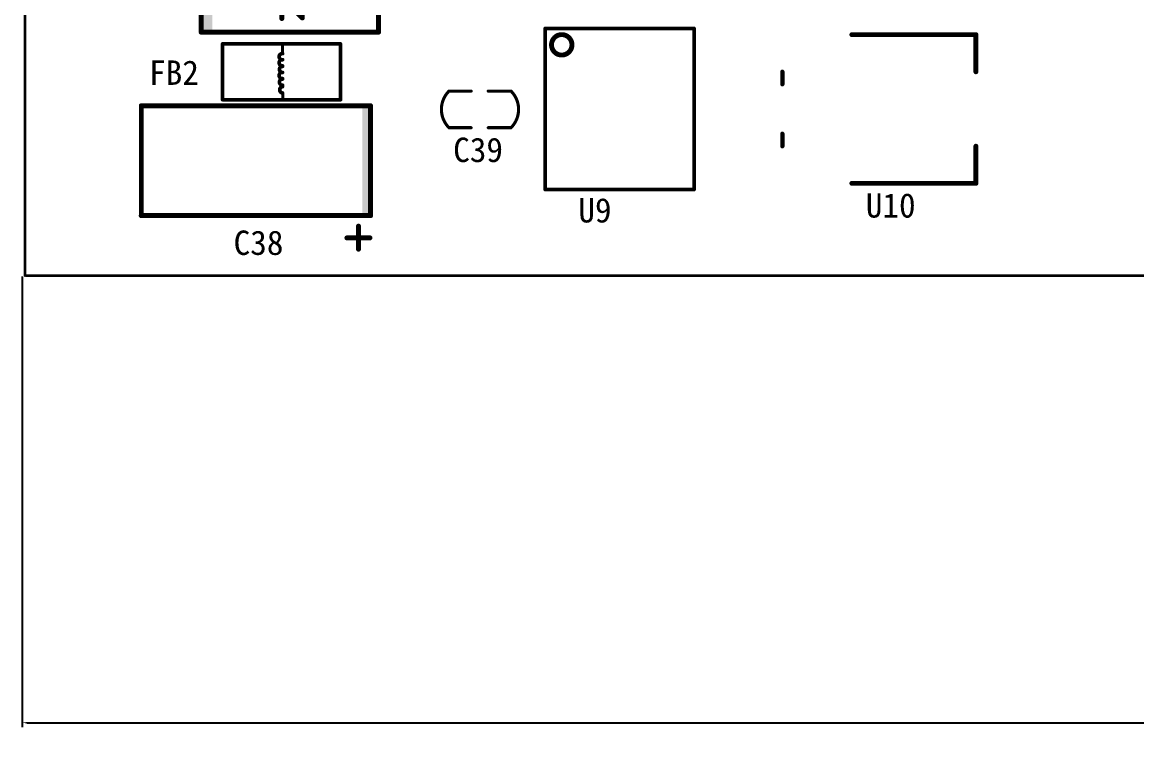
# Model space of a CAD drawing. Extents: x 695 to 1054, y 394 to 590.
# Drawn here: x 717.69 to 763.33, y 430.12 to 459.8 of the extents above; entities that cross this region are included whole.
import ezdxf

# ---------------------------------------------------------------- set-up
doc = ezdxf.new("R2010")
doc.units = 0
doc.header["$MEASUREMENT"] = 0
doc.layers.get('0').update_dxf_attribs({"linetype": 'CONTINUOUS'})
doc.layers.get('Defpoints').update_dxf_attribs({"linetype": 'CONTINUOUS'})
doc.layers.add('BOTTOMOVERLAY', color=7, linetype='CONTINUOUS')
doc.layers.add('KEEPOUTLAYER', color=6, linetype='CONTINUOUS')
doc.styles.get("Standard").update_dxf_attribs({"font": ''})
doc.styles.get('Standard').set_extended_font_data('SimSun')
doc.dimstyles.get("Standard").update_dxf_attribs({"dimtxt": 0.18, "dimasz": 0.18, "dimexe": 0.18, "dimexo": 0.0625, "dimgap": 0.09, "dimtad": 0, "dimtih": 1, "dimtoh": 1, "dimdec": 4, "dimzin": 0, "dimdsep": 46, "dimtxsty": 'Standard', "dimcen": 0.09, "dimadec": 0, "dimazin": 0, "dimtfac": 1, "dimtdec": 4, "dimtofl": 0, "dimtmove": 0, "dimatfit": 0, "dimfxl": 1, "dimtolj": 1, "dimtzin": 0, "dimarcsym": 0})

# ---------------------------------------------------------------- blocks, each defined once
blk = doc.blocks.new('SMD_LM7805_B_12')
at = {"layer": 'BOTTOMOVERLAY', "const_width": 0.15}
for points in [[(-3.3, 5.212), (-3.3, -0.888)], [(-3.3, 5.212), (0, 5.212)], [(0, 5.212), (3.3, 5.212)], [(3.3, 5.212), (3.3, -0.888)], [(-3.3, -0.888), (0, -0.888)], [(0, -0.888), (3.3, -0.888)]]:
    blk.add_lwpolyline(points, dxfattribs=at)
at = {"layer": 'BOTTOMOVERLAY'}
for points, const_width in [([(-3.338, 5.212, 1), (-3.263, 5.212, 1)], 0.075), ([(-3.338, 5.212, 1), (-3.263, 5.212, 1)], 0.075), ([(-0.038, 5.212, 1), (0.038, 5.212, 1)], 0.075), ([(-0.038, 5.212, 1), (0.038, 5.212, 1)], 0.075), ([(3.263, 5.212, 1), (3.338, 5.212, 1)], 0.075), ([(3.263, 5.212, 1), (3.338, 5.212, 1)], 0.075), ([(3.048, -0.209, 1), (2.21, -0.209, 1)], 0.2), ([(2.16, -0.209, 1), (2.26, -0.209, 1)], 0.1), ([(2.998, -0.209, 1), (3.098, -0.209, 1)], 0.1), ([(-3.338, -0.888, 1), (-3.263, -0.888, 1)], 0.075), ([(-3.338, -0.888, 1), (-3.263, -0.888, 1)], 0.075), ([(-0.038, -0.888, 1), (0.038, -0.888, 1)], 0.075), ([(-0.038, -0.888, 1), (0.038, -0.888, 1)], 0.075), ([(3.263, -0.888, 1), (3.338, -0.888, 1)], 0.075), ([(3.263, -0.888, 1), (3.338, -0.888, 1)], 0.075)]:
    blk.add_lwpolyline(points, format="xyb", close=True, dxfattribs=dict(at, const_width=const_width))
blk = doc.blocks.new('0805L_B_47')
at = {"layer": 'BOTTOMOVERLAY'}
for points, const_width in [([(-2.413, -1.143), (-2.413, 1.143)], 0.15), ([(-2.413, 1.143), (2.413, 1.143)], 0.15), ([(-0.045, 0.744), (-0.045, 1.143)], 0.12), ([(2.413, -1.143), (2.413, 1.143)], 0.15), ([(-0.051, -1.143), (-0.051, -0.868)], 0.12), ([(-2.42, -1.143), (2.413, -1.143)], 0.15)]:
    blk.add_lwpolyline(points, dxfattribs=dict(at, const_width=const_width))
for points, const_width in [([(-2.451, 1.143, 1), (-2.375, 1.143, 1)], 0.075), ([(-2.451, 1.143, 1), (-2.375, 1.143, 1)], 0.075), ([(-0.075, 1.143, 1), (-0.015, 1.143, 1)], 0.06), ([(2.375, 1.143, 1), (2.451, 1.143, 1)], 0.075), ([(2.375, 1.143, 1), (2.451, 1.143, 1)], 0.075), ([(-0.082, 0.744, 1), (-0.007, 0.744, 1)], 0.075), ([(-0.082, 0.494, 1), (-0.007, 0.494, 1)], 0.075), ([(-0.082, 0.494, 1), (-0.007, 0.494, 1)], 0.075), ([(-0.075, 0.744, 1), (-0.015, 0.744, 1)], 0.06), ([(-0.081, 0.244, 1), (-0.006, 0.244, 1)], 0.075), ([(-0.08, 0.223, 1), (-0.005, 0.223, 1)], 0.075), ([(-0.08, -0.027, 1), (-0.005, -0.027, 1)], 0.075), ([(-0.08, -0.027, 1), (-0.005, -0.027, 1)], 0.075), ([(-0.08, -0.277, 1), (-0.005, -0.277, 1)], 0.075), ([(-0.078, -0.298, 1), (-0.003, -0.298, 1)], 0.075), ([(-0.078, -0.548, 1), (-0.003, -0.548, 1)], 0.075), ([(-0.078, -0.608, 1), (-0.003, -0.608, 1)], 0.075), ([(-0.078, -0.868, 1), (-0.003, -0.868, 1)], 0.075), ([(-0.081, -0.868, 1), (-0.021, -0.868, 1)], 0.06), ([(-2.458, -1.143, 1), (-2.382, -1.143, 1)], 0.075), ([(-2.451, -1.143, 1), (-2.375, -1.143, 1)], 0.075), ([(-0.081, -1.143, 1), (-0.021, -1.143, 1)], 0.06), ([(2.375, -1.143, 1), (2.451, -1.143, 1)], 0.075), ([(2.375, -1.143, 1), (2.451, -1.143, 1)], 0.075)]:
    blk.add_lwpolyline(points, format="xyb", close=True, dxfattribs=dict(at, const_width=const_width))
at = {"layer": 'BOTTOMOVERLAY', "const_width": 0.15}
for points in [[(-0.044, 0.744, -1.13328), (-0.044, 0.494)], [(-0.044, 0.494, -1.13328), (-0.044, 0.244)], [(-0.042, 0.223, -1.026529), (-0.042, -0.027)], [(-0.042, -0.027, -1.13328), (-0.042, -0.277)], [(-0.041, -0.298, -1.026529), (-0.041, -0.548)], [(-0.041, -0.608, -0.895675), (-0.041, -0.868)]]:
    blk.add_lwpolyline(points, format="xyb", dxfattribs=at)
blk = doc.blocks.new('4007_4148_SMT_B_49')
at = {"layer": 'BOTTOMOVERLAY', "const_width": 0.203}
for points in [[(-3.468, -1.422), (-3.468, 1.397)], [(-3.468, 1.397), (3.796, 1.397)], [(3.796, -1.422), (3.796, 1.397)], [(0.494, -0.864), (0.494, 0.813)], [(-0.344, 0.762), (0.469, -0.051)], [(-0.344, -0.838), (-0.344, 0.762)], [(-0.928, 0), (-0.344, 0)], [(-0.344, -0.838), (0.494, 0)], [(0.469, -0.051), (0.494, -0.051)], [(0.494, -0.025), (1.078, -0.025)], [(-3.468, -1.422), (3.796, -1.422)]]:
    blk.add_lwpolyline(points, dxfattribs=at)
at = {"layer": 'BOTTOMOVERLAY', "const_width": 0.102}
for points in [[(-3.519, 1.397, 1), (-3.418, 1.397, 1)], [(-3.519, 1.397, 1), (-3.418, 1.397, 1)], [(3.745, 1.397, 1), (3.847, 1.397, 1)], [(3.745, 1.397, 1), (3.847, 1.397, 1)], [(0.443, 0.813, 1), (0.545, 0.813, 1)], [(-0.395, 0.762, 1), (-0.293, 0.762, 1)], [(-0.395, 0.762, 1), (-0.293, 0.762, 1)], [(-0.979, 0, 1), (-0.878, 0, 1)], [(-0.395, 0, 1), (-0.293, 0, 1)], [(0.418, -0.051, 1), (0.519, -0.051, 1)], [(0.418, -0.051, 1), (0.519, -0.051, 1)], [(0.443, 0, 1), (0.545, 0, 1)], [(0.443, -0.025, 1), (0.545, -0.025, 1)], [(0.443, -0.051, 1), (0.545, -0.051, 1)], [(1.027, -0.025, 1), (1.129, -0.025, 1)], [(-0.395, -0.838, 1), (-0.293, -0.838, 1)], [(-0.395, -0.838, 1), (-0.293, -0.838, 1)], [(0.443, -0.864, 1), (0.545, -0.864, 1)], [(-3.519, -1.422, 1), (-3.418, -1.422, 1)], [(-3.519, -1.422, 1), (-3.418, -1.422, 1)], [(3.745, -1.422, 1), (3.847, -1.422, 1)], [(3.745, -1.422, 1), (3.847, -1.422, 1)]]:
    blk.add_lwpolyline(points, format="xyb", close=True, dxfattribs=at)
at = {"layer": 'BOTTOMOVERLAY'}
blk.add_solid([(3.339, -1.499), (3.9, -1.499), (3.339, 1.499), (3.9, 1.499)], dxfattribs=at)
blk = doc.blocks.new('_2220_B_72')
at = {"layer": 'BOTTOMOVERLAY', "const_width": 0.203}
for points in [[(-4.693, -2.248), (-4.693, 2.25)], [(-4.693, 2.25), (0, 2.25)], [(0, 2.25), (4.693, 2.25)], [(4.693, 2.25), (4.695, 2.252)], [(4.693, 2.25), (4.695, 2.248)], [(4.695, -2.248), (4.695, 2.248)], [(-4.695, -2.25), (-4.693, -2.248)], [(-4.695, -2.25), (-2.717, -2.25)], [(-2.717, -2.25), (0, -2.25)], [(0, -2.25), (4.698, -2.25)], [(4.695, -2.248), (4.698, -2.25)], [(-4.197, -3.625), (-4.197, -2.682)], [(-4.668, -3.162), (-3.724, -3.162)]]:
    blk.add_lwpolyline(points, dxfattribs=at)
at = {"layer": 'BOTTOMOVERLAY', "const_width": 0.102}
for points in [[(-4.744, 2.25, 1), (-4.642, 2.25, 1)], [(-4.744, 2.25, 1), (-4.642, 2.25, 1)], [(-0.051, 2.25, 1), (0.051, 2.25, 1)], [(-0.051, 2.25, 1), (0.051, 2.25, 1)], [(4.642, 2.25, 1), (4.744, 2.25, 1)], [(4.642, 2.25, 1), (4.744, 2.25, 1)], [(4.642, 2.25, 1), (4.744, 2.25, 1)], [(4.645, 2.252, 1), (4.746, 2.252, 1)], [(4.645, 2.248, 1), (4.746, 2.248, 1)], [(4.645, 2.248, 1), (4.746, 2.248, 1)], [(-4.746, -2.25, 1), (-4.645, -2.25, 1)], [(-4.746, -2.25, 1), (-4.645, -2.25, 1)], [(-4.744, -2.248, 1), (-4.642, -2.248, 1)], [(-4.744, -2.248, 1), (-4.642, -2.248, 1)], [(-2.768, -2.25, 1), (-2.666, -2.25, 1)], [(-2.768, -2.25, 1), (-2.666, -2.25, 1)], [(-0.051, -2.25, 1), (0.051, -2.25, 1)], [(-0.051, -2.25, 1), (0.051, -2.25, 1)], [(4.645, -2.248, 1), (4.746, -2.248, 1)], [(4.645, -2.248, 1), (4.746, -2.248, 1)], [(4.647, -2.25, 1), (4.749, -2.25, 1)], [(4.647, -2.25, 1), (4.749, -2.25, 1)], [(-4.247, -2.682, 1), (-4.146, -2.682, 1)], [(-4.719, -3.162, 1), (-4.617, -3.162, 1)], [(-3.775, -3.162, 1), (-3.674, -3.162, 1)], [(-4.247, -3.625, 1), (-4.146, -3.625, 1)]]:
    blk.add_lwpolyline(points, format="xyb", close=True, dxfattribs=at)
at = {"layer": 'BOTTOMOVERLAY'}
blk.add_solid([(-4.693, -2.248), (-4.356, -2.248), (-4.693, 2.25), (-4.356, 2.25)], dxfattribs=at)
blk = doc.blocks.new('0603C_B_73')
at = {"layer": 'BOTTOMOVERLAY', "const_width": 0.127}
for points in [[(-1.27, -0.734, -0.414213), (-1.27, 0.766)], [(1.27, 0.766, -0.414213), (1.27, -0.734)]]:
    blk.add_lwpolyline(points, format="xyb", dxfattribs=at)
at = {"layer": 'BOTTOMOVERLAY', "const_width": 0.0635}
for points in [[(-1.302, 0.766, 1), (-1.238, 0.766, 1)], [(-1.302, 0.766, 1), (-1.238, 0.766, 1)], [(-0.394, 0.766, 1), (-0.331, 0.766, 1)], [(0.306, 0.766, 1), (0.369, 0.766, 1)], [(1.238, 0.766, 1), (1.302, 0.766, 1)], [(1.238, 0.766, 1), (1.302, 0.766, 1)], [(-1.302, -0.734, 1), (-1.238, -0.734, 1)], [(-1.302, -0.734, 1), (-1.238, -0.734, 1)], [(-0.394, -0.734, 1), (-0.331, -0.734, 1)], [(0.306, -0.734, 1), (0.369, -0.734, 1)], [(1.238, -0.734, 1), (1.302, -0.734, 1)], [(1.238, -0.734, 1), (1.302, -0.734, 1)]]:
    blk.add_lwpolyline(points, format="xyb", close=True, dxfattribs=at)
at = {"layer": 'BOTTOMOVERLAY', "const_width": 0.127}
for points in [[(-0.363, 0.766), (-1.27, 0.766)], [(1.27, 0.766), (0.337, 0.766)], [(-0.363, -0.734), (-1.27, -0.734)], [(1.27, -0.734), (0.337, -0.734)]]:
    blk.add_lwpolyline(points, dxfattribs=at)
blk = doc.blocks.new('SOT_223_B_86')
at = {"layer": 'BOTTOMOVERLAY'}
for points, const_width in [([(4.559, 3.048), (-0.521, 3.048)], 0.2), ([(4.559, 3.048), (4.559, 1.524)], 0.2), ([(-3.365, 1.524), (-3.365, 1.016)], 0.178), ([(-3.365, -1.016), (-3.365, -1.524)], 0.178), ([(4.559, -1.524), (4.559, -3.048)], 0.2), ([(4.559, -3.048), (-0.521, -3.048)], 0.2)]:
    blk.add_lwpolyline(points, dxfattribs=dict(at, const_width=const_width))
for points, const_width in [([(-0.571, 3.048, 1), (-0.471, 3.048, 1)], 0.1), ([(4.509, 3.048, 1), (4.609, 3.048, 1)], 0.1), ([(4.509, 3.048, 1), (4.609, 3.048, 1)], 0.1), ([(-3.41, 1.524, 1), (-3.321, 1.524, 1)], 0.0889), ([(4.509, 1.524, 1), (4.609, 1.524, 1)], 0.1), ([(-3.41, 1.016, 1), (-3.321, 1.016, 1)], 0.0889), ([(-3.41, -1.016, 1), (-3.321, -1.016, 1)], 0.0889), ([(-3.41, -1.524, 1), (-3.321, -1.524, 1)], 0.0889), ([(4.509, -1.524, 1), (4.609, -1.524, 1)], 0.1), ([(-0.571, -3.048, 1), (-0.471, -3.048, 1)], 0.1), ([(4.509, -3.048, 1), (4.609, -3.048, 1)], 0.1), ([(4.509, -3.048, 1), (4.609, -3.048, 1)], 0.1)]:
    blk.add_lwpolyline(points, format="xyb", close=True, dxfattribs=dict(at, const_width=const_width))
blk = doc.blocks.new('*D1292')
at = {"color": 0, "linetype": 'Continuous', "lineweight": -2}
for p, q in [((717.693, 449.39), (717.693, 430.923)), ((937.788, 449.39), (937.788, 430.923)), ((717.873, 431.103), (825.249, 431.103)), ((937.608, 431.103), (830.232, 431.103))]:
    blk.add_line(p, q, dxfattribs=at)
at = {"color": 0, "linetype": 'Continuous'}
for points in [[(717.873, 431.133), (717.873, 431.073), (717.693, 431.103)], [(937.608, 431.133), (937.608, 431.073), (937.788, 431.103)]]:
    blk.add_solid(points, dxfattribs=at)
at = {"layer": 'Defpoints', "color": 0, "linetype": 'Continuous'}
for p in [(717.693, 449.452), (937.788, 449.452), (937.788, 431.103)]:
    blk.add_point(p, dxfattribs=at)
at = {"color": 0, "linetype": 'Continuous', "insert": (827.74, 431.103), "char_height": 1.5, "attachment_point": 5}
blk.add_mtext('\\A1;220', dxfattribs=at)

msp = doc.modelspace()

# ---------------------------------------------------------------- linework, layer by layer
at = {"layer": 'KEEPOUTLAYER', "const_width": 0.1}
for points in [[(717.8051, 449.41949), (717.8051, 490.51949)], [(937.7551, 449.41949), (717.8451, 449.41949)]]:
    msp.add_lwpolyline(points, dxfattribs=at)
at = {"layer": 'KEEPOUTLAYER', "const_width": 0.05}
for points in [[(717.8301, 449.41949, -1), (717.7801, 449.41949, -1)], [(717.8701, 449.41949, -1), (717.8201, 449.41949, -1)]]:
    msp.add_lwpolyline(points, format="xyb", close=True, dxfattribs=at)

# ---------------------------------------------------------------- block references
at = {"xscale": -1}
for name, p in [('4007_4148_SMT_B_49', (728.8171, 460.8215)), ('0805L_B_47', (728.3091, 457.7735)), ('_2220_B_72', (727.26292, 454.1315))]:
    msp.add_blockref(name, p, dxfattribs=at)
for name, p, rotation in [('SMD_LM7805_B_12', (739.9931, 456.2495), 270), ('SOT_223_B_86', (752.1851, 456.2495), 180), ('0603C_B_73', (736.4371, 456.2495), 180)]:
    msp.add_blockref(name, p, dxfattribs=dict(at, rotation=rotation))

# ---------------------------------------------------------------- texts
at = {"layer": 'BOTTOMOVERLAY'}
for s, p in [('FB2', (722.8851, 457.2395)), ('C39', (735.33831, 454.07581)), ('U10', (752.2351, 451.7995)), ('U9', (740.4651, 451.5995)), ('C38', (726.34692, 450.26949))]:
    msp.add_text(s, height=1.000001, dxfattribs=at).set_placement(p)

# ---------------------------------------------------------------- dimensions: what is measured, and where the dimension line sits
at = {"color": 6, "linetype": 'Continuous'}
dim = msp.add_linear_dim(base=(937.78758, 431.10308), p1=(717.6932, 449.45227), p2=(937.78758, 449.45227), dimstyle='Standard', override={"dimtxt": 1.5, "dimgap": 1, "dimdec": 0, "dimatfit": 3}, dxfattribs=at)
dim.commit()
dim.dimension.update_dxf_attribs({"geometry": '*D1292', "text_midpoint": (827.74039, 431.10308)})

doc.saveas('drawing.dxf')
